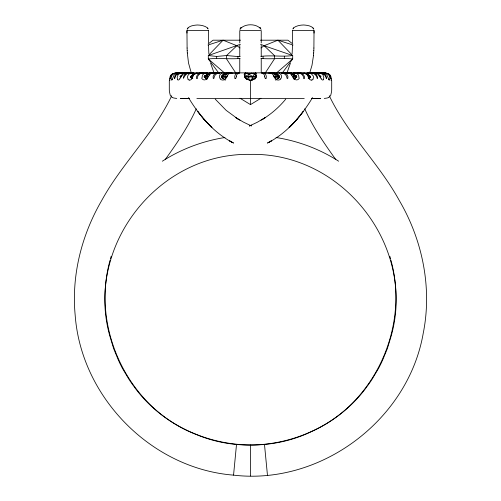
<?xml version="1.0" encoding="UTF-8"?>
<svg xmlns="http://www.w3.org/2000/svg" width="501" height="501" viewBox="0 0 501 501"><rect width="100%" height="100%" fill="white"/><g stroke="black" fill="none" stroke-linecap="round" stroke-linejoin="round"><path stroke-width="0.75" d="M172.732 73.829L173.753 73.44A13.289 13.239 -89.2 0 1 175.557 73.071L178.92 72.852L178.92 73.39M188.276 72.895L188.777 72.895M191.539 78.851L193.874 74.668L195.747 73.422A16.414 13.727 83 0 1 198.233 72.921L202.799 72.852L202.799 73.472M197.15 78.325C197.563 74.843 200.481 72.576 203.945 72.852L210.514 72.864L210.514 73.378M218.536 73.39L218.536 72.858L211.66 72.864L211.66 73.378M218.536 72.852C215.505 72.626 212.343 75.069 213.226 78.325A0.645 0.457 -76 0 0 213.914 78.331C214.322 72.701 220.747 71.893 225.243 72.864L225.243 73.885M237.9 73.885C237.017 70.71 233.591 76.296 234.988 78.319M239.766 45.366L239.766 56.713M256.644 75.188L251.602 73.115L245.152 73.102L255.848 73.108L251.602 73.115L244.832 76.44L244.826 77.06L245.703 76.572L244.832 76.44L244.144 74.223M245.703 76.929L246.617 76.885L245.703 76.572M247.081 79.527L247.081 78.613A4.271 2.699 0 0 0 248.095 79.565M253.331 73.115L254.802 74.236L256.274 77.073L247.575 76.929L247.575 76.572L248.559 76.446L256.274 76.453L256.443 74.95M249.554 76.935L249.554 76.578M250.5 98.497L250.5 80.204M251.577 76.935L251.577 76.578M252.109 80.68L252.579 76.453L254.802 74.236L255.059 73.115L256.249 73.559M253.556 76.935L253.556 76.578M255.416 76.935L255.416 76.578M261.459 73.39C262.418 71.837 265.054 75.018 264.66 76.703M274.379 73.378L274.379 72.864L269.287 72.958M264.929 73.096L264.603 73.102L274.993 73.108L277.448 74.236L278.976 77.066L274.842 76.891L276.496 76.453L278.976 76.453L279.715 76.891L278.976 77.066L275.613 80.166M275.7 76.935L275.7 76.578M275.757 73.885L275.757 72.864C280.234 71.919 286.678 72.683 287.092 78.325A0.645 0.457 76 0 0 287.787 78.338C289.077 75.188 284.361 71.693 282.464 73.39M277.222 76.935L277.222 76.578M278.475 76.935L278.475 76.578M279.389 76.935L279.389 76.578M281.086 73.39L281.086 72.852M289.34 73.378L289.34 72.864L282.464 72.852M290.486 73.378L290.486 72.864L297.055 72.852C300.5 72.607 303.437 74.831 303.85 78.325M288.138 73.102L291.695 73.115L294.137 74.236L295.64 76.44C296.542 76.459 297.375 76.847 296.304 77.066L293.674 76.935L294.363 76.453L296.786 76.578L295.703 75.563M294.97 76.935L294.97 76.578M295.947 76.935L295.947 76.578M296.06 76.929L296.06 76.572M294.081 79.133L296.304 77.066L296.304 76.453L294.137 74.236L291.338 73.108M296.561 76.935L296.561 76.578M296.617 76.929L296.617 76.572M297.055 73.39L297.055 72.852M298.201 73.472L298.201 72.858L302.767 72.933A16.414 13.727 -83 0 1 305.19 73.428L307.126 74.668L309.461 78.851M309.687 73.39C312.436 71.674 316.882 74.906 317.315 78.551C318.536 74.799 313.739 72.42 310.457 72.908M312.943 79.045C315.906 76.233 309.731 73.572 311.115 72.864M313.419 73.378L313.069 72.852L314.196 72.933M313.588 73.378L313.588 72.864L313.927 73.378M292.584 30.586L314.033 30.586L313.895 48.04M318.36 73.39L318.36 72.852L316.519 72.852L316.526 73.885M318.868 73.39L318.868 72.858L321.536 72.933M322.819 73.39L322.826 72.852L322.08 72.852L322.08 73.39M326.389 78.519C326.946 76.165 324.335 73.991 322.995 72.858L327.491 73.403M322.995 72.852L323.414 72.877L323.358 73.39M170.115 78.507L171.311 74.95L173.928 73.44A11.761 11.717 89.1 0 1 175.294 73.14C181.782 72.019 173.158 74.925 174.611 78.519M308.86 78.513L310.551 77.066L308.704 76.935L309.249 76.453C311.534 76.215 310.407 77.624 308.785 78.619M309.712 76.935L309.712 76.578M310.363 76.935L310.37 76.578M310.551 77.066L310.551 76.453L305.754 73.115L294.926 73.096M319.807 76.935L320.195 77.073L320.202 76.453L318.717 75.125M320.245 76.935L319.863 76.446M320.195 77.073L320.496 76.578L319.807 76.578M319.15 75.344L320.815 76.453C321.047 77.887 320.12 74.874 318.962 75.125M208.422 30.586L208.454 42.829M318.36 72.852C321.918 72.57 325.932 74.424 326.289 78.532M194.2 72.958L186.804 72.933M314.033 33.085L314.046 30.586M184.474 73.515L184.474 73.885M206.857 72.933L207.821 72.852L207.815 73.597M215.261 72.895L215.662 72.895M293.774 72.895L293.141 72.914L293.191 73.847M230.867 72.927L226.621 72.864L226.621 73.378M268.993 73.397L268.999 72.852L255.353 72.864M279.771 72.895L279.395 72.895M292.546 42.829L292.578 30.586M230.861 73.058L230.861 73.309M301.74 73.09L301.734 73.559M245.571 73.315L245.578 72.852L245.277 73.014A17.485 2.229 -87 0 0 244.964 73.39M194.194 73.641L194.188 74.054A2.136 2.01 -85.6 0 0 194.213 74.424M245.571 73.39L245.559 74.054A2.136 0.52 -89.2 0 0 245.565 74.298M263.088 73.346C264.628 71.712 267.365 76.346 266.012 78.319M286.747 73.39L286.754 72.852L287.649 72.933A16.433 12.024 -84.5 0 1 289.76 73.472M207.815 73.641L207.809 74.054A2.136 1.854 -87 0 0 207.827 74.424M224.448 73.553L224.461 72.858L223.628 72.933M224.448 73.641L224.442 74.054A2.136 1.66 -87.6 0 0 224.454 74.424M292.515 45.178L292.139 53.726M330.885 78.494L329.689 74.95L327.072 73.44A11.761 11.717 -89.1 0 0 325.706 73.14L325.024 73.033M313.808 50.538L313.902 48.008M182.038 75.125C181.237 75.57 179.17 77.085 180.805 77.073L181.193 76.935M313.682 53.006L313.808 50.495M320.815 76.453L320.496 76.578M309.937 72.169L311.998 65.299L313.507 55.448M244.557 74.95C244.313 81.049 254.596 81.964 256.28 76.484M313.501 55.542L313.682 52.937M329.771 79.045C330.128 76.622 328.706 73.804 326.22 73.409A16.408 16.101 44.5 0 0 323.289 73.021M171.73 95.729C153.525 133.93 121.937 163.564 101.665 200.569C81.657 234.988 71.367 275.362 75.175 315.179C81.162 397.299 151.315 468.66 233.547 475.136L236.522 444.374M236.34 76.703C235.94 75.018 238.589 71.837 239.541 73.39M236.284 76.997L235.808 78.319A0.676 0.551 -72.7 0 1 234.988 78.319M298.915 77.711L298.609 75.044L296.486 73.403M244.814 74.004L247.494 73.108L249.053 74.236L248.552 77.066L249.329 80.68M391.632 334.324C415.454 245.302 342.621 152.479 250.5 154.377C158.379 152.479 85.546 245.302 109.368 334.324M110.101 260.163C90.731 329.101 128.763 408.578 196.054 434.398C255.166 459.486 329.138 438.845 366.795 386.841M391.475 335.019L387.336 348.665L382.169 361.19M110.477 258.666L111.103 256.431M192.215 78.619L190.486 76.935M170.165 78.482L171.329 75.156A3.789 3.776 -89.1 0 1 172 74.417L172.588 73.998M323.552 79.045C324.423 76.716 322.926 73.797 320.508 73.409M290.373 63.27L286.998 72.864M251.339 80.68L252.579 77.066M192.722 75.707L193.236 74.236L195.246 73.115L206.074 73.096M172.444 78.851L174.123 74.95L176.628 73.403M170.171 76.34L169.394 80.06L170.027 80.091M196.267 108.798C188.157 126.985 176.79 143.443 165.217 159.55M170.415 75.776L170.716 75.244M240.154 28.77L239.929 29.308C244.363 23.29 256.656 23.24 261.071 29.302M381.881 361.841L378.668 368.216L371.723 379.846M291.789 75.344L292.352 74.236L291.695 73.115L284.668 73.096M292.916 28.983C293.743 26.102 301.928 24.342 305.929 25.194C308.666 25.582 311.873 26.215 313.538 28.651C314.208 30.116 313.532 28.425 313 27.943M179.834 78.851L181.763 74.95L184.124 73.403M174.73 78.507L175.801 75.494L177.072 74.092L179.853 73.133L184.481 72.852L183.316 72.933M312.511 97.651C301.464 115.931 287.054 133.028 267.747 142.885M255.015 79.039L256.274 77.073M265.449 72.651L274.423 58.961L274.423 55.536L264.127 45.716L260.539 44.263M201.659 78.081A5.379 3.864 -64.1 0 0 207.12 78.832L209.55 74.668L211.19 73.415M190.361 76.935L193.236 74.236L196.311 73.108L190.449 76.453L190.449 77.066L192.14 78.513M293.11 28.62L293.624 27.943M224.767 79.847L222.024 77.066L223.552 74.236L226.007 73.108L236.397 73.102L236.071 73.096M367.233 386.277L371.341 380.447M275.149 78.876L276.496 76.453L274.786 74.236L273.076 73.115M282.101 73.196L292.69 58.961L292.69 55.536L277.923 40.193L264.127 45.716L261.027 47.946M301.358 113.927L300.951 114.472L303.18 111.523L297.137 119.132L299.504 116.282M280.692 78.851C282.251 77.179 281.581 74.035 279.395 73.403M188 27.943C187.493 28.338 186.76 30.204 187.462 28.651C189.134 26.215 192.334 25.576 195.071 25.194C199.122 24.38 207.189 26.039 208.084 28.983M273.44 75.895L274.786 74.236L274.667 73.115L271.492 73.115L270.346 73.672M285.764 99.135C278.806 107.508 270.477 114.773 261.027 120.209M299.341 78.081A5.379 3.864 64.1 0 1 293.88 78.832L293.361 78.206L294.363 76.453L292.352 74.236L290.348 73.115M240.467 28.275L241.1 27.599L240.674 28.056M239.973 47.946L236.873 45.716L223.077 40.193L208.31 55.536L208.31 58.961L218.899 73.196M221.943 75.889L223.552 74.236L226.333 73.115L229.508 73.115L230.654 73.672M205.297 75.563C201.465 79.653 207.182 73.04 209.662 73.108L219.72 73.096L218.373 73.096M276.233 79.847L278.976 77.066M308.153 78.181L309.249 77.073L309.249 76.453L305.754 73.115L303.656 73.115L306.975 74.236L310.551 76.453M194.025 74.236L197.344 73.115L195.246 73.115L191.751 76.453L190.449 76.453M236.873 45.716L226.577 55.536L216.657 56.45L208.31 55.536L240.461 44.263M253.187 78.914L252.748 79.277M182.283 75.125L180.191 76.578L181.85 75.344M278.305 78.613L279.483 77.58M294.4 79.133L295.577 78.1M294.1 78.995L296.304 77.066M191.714 75.563L193.236 74.236M276.871 72.651L292.69 58.961C282.094 57.79 271.479 59.381 260.858 58.467M221.455 76.002L223.552 74.236M208.216 43.913L213.1 40.193L240.599 40.193M184.017 73.86L185.019 73.115L186.779 73.108M190.449 77.066L191.751 77.073L192.847 78.181M227.924 73.115L221.285 76.622L225.387 80.166M183.854 73.866L185.019 73.115L186.453 73.115L184.543 73.791M162.355 161.197C181.281 149.073 202.767 140.994 224.962 137.506M263.044 119.006L265.417 117.497L257.395 122.2L249.435 125.995M240.048 98.252L250.5 104.603L260.952 98.252M287.762 73.86L289.002 73.115L292.352 74.236L296.304 76.453M269.651 141.864L271.611 140.756L268.999 142.234M206.919 79.133L204.696 77.066L204.696 76.453L210.652 73.115M229.377 73.44L228.224 74.417L225.613 78.851A5.436 4.208 -70.5 0 1 220.227 78.964M267.365 143.079L269.419 142.002M244.688 73.941L246.323 73.102M328.744 97.47L330.685 95.503L331.562 91.727A40.919 40.919 0 0 0 331.7 89.76L331.7 81.531A43.249 43.249 0 0 0 331.618 80.204M177.266 73.954L178.932 73.115L183.078 73.108M251.339 125.15L249.529 125.951M183.886 73.954L185.733 73.115M177.354 73.954C178.331 73.547 181.65 72.106 182.132 73.39M221.617 73.397C219.382 74.06 218.774 77.173 220.308 78.851M209.662 73.108L206.863 74.236L205.36 76.44C202.561 76.54 205.892 77.636 206.9 78.995M172.682 73.678L173.377 73.44M328.412 97.614L327.397 97.945M177.886 73.791L179.652 73.115M204.696 77.066L208.084 76.891L204.696 76.453M204.527 73.403L202.391 75.044L202.085 77.711M229.508 73.115L226.214 74.236L224.504 76.453L225.851 78.876M180.279 76.578L181.137 76.446M213.238 73.86L211.998 73.115L208.648 74.236L206.637 76.453L207.608 78.181M190.518 73.403C188.019 73.866 186.798 76.916 188.057 79.045M208.003 45.021L223.077 40.193M178.005 73.44L179.233 73.152M180.523 73.403C178.024 73.81 176.602 76.709 177.448 79.045M173.509 73.403L178.005 72.852M222.024 77.066L227.066 76.935L227.066 76.578L222.024 76.453M192.296 76.935L191.751 77.073L191.751 76.453L192.929 76.622L192.296 76.935L192.296 76.578M320.721 76.578L320.245 76.578M320.496 76.935L320.815 77.066M326.902 98.058L325.218 98.315A26.215 26.215 0 0 1 324.26 98.396M189.146 98.234L188.476 98.315A36.085 36.085 0 0 1 186.278 98.465L182.827 98.528M262.674 72.908L263.094 72.864L263.1 73.885M273.784 72.921L274.379 72.864M289.534 72.952L290.486 72.864M260.858 56.375C271.473 55.041 282.101 57.051 292.69 55.536L264.127 45.716M233.547 475.136C320.959 485.488 408.115 420.013 423.207 333.403C432.319 288.094 422.562 240.217 399.335 200.569C379.063 163.564 347.475 133.93 329.27 95.729M193.117 72.933L194.2 72.852M288.789 72.908L289.34 72.864M285.338 72.895L285.739 72.895M245.647 72.864L231.243 72.933A16.395 10.126 85.4 0 0 229.477 73.522M275.757 72.864L274.93 72.952A21.637 15.374 89.9 0 0 274.26 73.058M235.551 72.651L226.577 58.961L226.577 55.536L237.919 56.557L240.142 56.375M177.711 72.933L178.92 72.852M179.464 72.933L182.132 72.852M240.142 58.467C229.521 59.381 218.906 57.79 208.31 58.961L224.129 72.651M190.562 72.902C186.41 72.094 184.236 76.997 183.46 78.256C182.727 73.985 189.009 71.85 191.313 73.39M313.338 72.902L313.927 72.864M312.912 72.895L313.588 72.864M312.223 72.895L312.724 72.895M309.424 72.889L309.75 72.864M308.704 76.578L308.071 76.891L308.704 76.935M202.799 72.852C199.63 72.632 195.853 74.68 196.58 78.325A0.658 0.382 -77.9 0 0 197.15 78.331M187.073 73.378C186.767 72.67 188.232 72.632 187.931 73.39M293.674 76.578L292.916 76.891L293.674 76.935M274.842 76.891L273.934 76.935L273.934 76.578L274.842 76.622M246.617 76.615L247.575 76.572M134.205 386.841C173.327 441.062 251.84 460.814 311.898 431.348C375.211 403.036 409.386 326.552 390.899 260.163M274.993 73.108L274.667 73.115L277.448 74.236L279.545 76.002M320.709 98.522L318.561 98.528M177.141 73.115L190.712 73.102M185.458 73.102L194.175 73.102M187.105 48.04L186.954 30.586L208.416 30.586M260.401 40.193L287.9 40.193L292.784 43.913M187.073 72.864L188.088 72.895M306.812 73.847L306.8 72.858L313.419 72.864M282.627 73.096L281.28 73.096L284.837 73.108M211.998 73.115L209.305 73.115L208.648 74.236L209.211 75.344M317.922 73.108L322.068 73.115L323.734 73.954M180.899 98.497L189.409 98.497M196.88 98.497L304.251 98.497M311.365 98.497L320.101 98.497M310.288 73.102L323.859 73.115M306.825 73.102L315.542 73.102M318.173 98.528L314.722 98.465A36.085 36.085 0 0 1 312.524 98.315L311.854 98.234M182.439 98.528L180.291 98.522M314.221 73.108L315.981 73.115L317.146 73.866M330.973 80.091L331.606 80.097L330.829 76.34M226.007 73.108L226.333 73.115L226.214 74.236L227.56 75.895M246.617 76.885L247.575 76.929M322.826 72.852L325.443 73.065A13.289 13.239 89.2 0 1 327.247 73.428L328.268 73.829M322.08 72.852L323.289 72.933M316.519 72.852L317.684 72.933M306.8 72.852L307.883 72.933M189.885 72.895L190.461 72.902L190.474 73.39M323.414 72.877L325.074 73.021M191.25 72.864L191.576 72.889M298.201 72.852C301.364 72.651 305.147 74.668 304.42 78.325A0.658 0.382 77.9 0 1 303.85 78.331M187.581 73.378L187.931 72.889M318.861 72.883L320.314 73.014M293.179 72.852L294.143 72.933M207.226 72.895L207.859 72.914M211.66 72.864L212.211 72.908M210.514 72.864L211.466 72.952M221.229 72.895L221.605 72.895M226.621 72.864L227.216 72.921M225.243 72.864L226.07 72.952A21.637 15.374 -89.9 0 1 226.74 73.058M268.999 72.852L269.757 72.933A16.395 10.126 -85.4 0 1 271.523 73.522M230.867 72.864L231.712 72.958M320.327 72.958L322.995 73.44M277.372 72.933L276.539 72.852L276.552 73.804M238.326 72.908L237.906 72.864L237.912 73.378M276.038 137.506C298.233 140.994 319.719 149.073 338.645 161.197M174.097 98.058L175.782 98.315A26.215 26.215 0 0 0 176.74 98.396M173.603 97.945L172.588 97.614M324.372 73.403L326.877 74.95L328.556 78.851M316.876 73.403L319.237 74.95L321.166 78.851M327.623 73.44L328.318 73.678M277.923 40.193L292.997 45.021M181.193 76.578L180.798 76.453L180.805 77.073M271.492 73.115L274.786 74.236L278.976 76.453M316.457 73.791L314.547 73.115L315.981 73.115L316.983 73.86M309.286 75.563L307.764 74.236L304.689 73.108L306.975 74.236M321.348 73.115L323.114 73.791M289.81 73.415L291.45 74.668L293.361 78.206M321.705 73.115L323.646 73.954M251.565 125.995L243.605 122.2L235.583 117.497L239.973 120.209M315.267 73.115L317.114 73.954M172.256 97.47L170.315 95.503L169.438 91.727A40.919 40.919 0 0 1 169.3 89.76L169.3 81.531A43.249 43.249 0 0 1 169.382 80.204M188.489 97.651C199.536 115.931 213.946 133.028 233.253 142.885M231.581 142.002L233.635 143.079M271.623 73.44L272.776 74.417L275.387 78.851A5.436 4.208 70.5 0 0 280.773 78.964M231.349 141.864L229.389 140.756L232.001 142.234M249.053 74.236L252.579 76.453M237.956 119.006L226.139 110.333L215.236 99.135M328.412 73.998L329 74.417A3.789 3.776 89.1 0 1 329.671 75.156L330.848 78.507M248.252 79.277L247.813 78.914M221.517 77.58L222.695 78.613M205.423 78.1L206.6 79.133M277.448 74.236L279.057 75.889M260.326 28.056L259.9 27.593L260.702 28.513M207.401 27.981L207.915 28.651M201.496 116.282L203.863 119.132L197.82 111.523L200.049 114.472L199.642 113.927M246.586 79.471L244.826 77.06L245.546 78.375M335.783 159.55C324.21 143.443 312.843 126.985 304.733 108.798M129.659 380.447L133.767 386.277M330.284 75.244L330.585 75.776M129.277 379.846L122.332 368.216L119.119 361.841M118.831 361.19L113.664 348.665L109.525 335.019M307.764 74.236L308.278 75.707M191.063 72.169L188.489 62.894L187.318 52.937M214.002 72.864L210.627 63.27M389.897 256.431L390.523 258.666M264.716 76.997L265.192 78.319A0.676 0.551 72.7 0 0 266.012 78.319M264.478 444.374L267.446 475.13M171.229 79.045C170.929 76.622 172.187 73.847 174.811 73.403A16.408 16.101 -44.5 0 1 177.711 73.021M208.861 53.726L208.485 45.178M187.192 50.495L187.318 53.006M187.098 48.008L187.192 50.538M276.558 73.885L276.558 74.054A2.136 1.66 87.6 0 1 276.546 74.424M232.007 73.397L232.001 72.889M270.139 73.346L270.133 72.895M214.253 73.39L214.246 72.889L213.351 72.933A16.433 12.024 84.5 0 0 211.24 73.472M199.273 73.885L199.26 72.889M293.191 73.966L293.191 74.054A2.136 1.854 87 0 1 293.173 74.424M255.429 73.39L255.441 74.054A2.136 0.52 89.2 0 1 255.435 74.298M255.429 73.315L255.422 72.858L255.748 73.033A17.485 2.229 87 0 1 256.036 73.39M180.661 73.39L180.654 72.852M186.954 30.586L186.967 33.085M253.919 79.527L253.919 78.613A4.271 2.699 0 0 1 252.905 79.565M225.3 76.578L225.3 76.935M223.778 76.578L223.778 76.935M222.525 76.578L222.525 76.935M221.611 76.578L221.611 76.935M219.914 73.39L219.914 72.852M207.326 76.578L207.326 76.935M206.03 76.578L206.03 76.935M205.053 76.578L205.053 76.935M204.94 76.572L204.94 76.929M204.439 76.578L204.439 76.935M204.383 76.572L204.383 76.929M203.945 73.39L203.945 72.852M191.288 76.578L191.288 76.935M190.63 76.578L190.637 76.935M187.412 73.378L187.412 72.864M182.64 73.39L182.64 72.852M180.755 76.578L180.755 76.935M180.504 76.578L180.504 76.935M180.185 76.453L180.185 77.066M178.181 73.39L178.174 72.852M177.642 73.39L177.636 72.852M284.343 56.45L284.343 58.285M263.081 56.557L263.081 58.36M261.234 42.948L261.234 30.586L239.766 30.586L239.766 42.948M261.234 45.366L261.234 56.713M261.234 58.824L261.234 72.576M250.5 98.515L250.5 104.603M250.5 445.038L250.5 475.944M239.766 58.824L239.766 72.576M237.919 56.557L237.919 58.36M216.657 56.45L216.657 58.285M246.31 78.638A5.774 3.181 9 0 1 246.148 77.849M244.933 76.215A4.778 0.689 -88.8 0 1 245.033 75.256M172.169 79.152A5.674 1.14 -78.9 0 1 171.048 79.74M172.407 79.371A5.436 0.833 -80.4 0 1 172.125 79.903M176.615 73.353A16.414 15.969 73.3 0 1 179.464 72.902M180.535 73.465A16.42 15.475 -65.4 0 1 183.316 73.027M179.821 78.751A5.643 2.067 -78.2 0 1 177.335 79.34M184.117 73.384A16.395 15.074 80.2 0 1 186.804 72.908M190.53 73.49A16.395 14.329 -73.5 0 1 193.117 73.033M189.61 80.028A5.649 2.943 -77.2 0 1 187.956 79.252M189.597 80.097A5.749 2.868 -82.1 0 0 189.935 80.06A5.617 2.799 -81.9 0 0 191.582 79.014M204.54 73.509A16.427 12.807 -77.8 0 1 206.857 73.033M221.63 73.528A16.502 11.085 -80.2 0 1 223.628 73.033M170.284 76.346A4.089 2.204 -59.2 0 1 170.522 75.801M170.791 75.294A3.576 3.169 -52.7 0 1 171.004 75.006A4.334 4.233 -52.4 0 1 172.701 73.735M236.491 76.371A5.204 0.369 -78 0 1 236.422 76.747M191.902 75.601A2.148 1.941 89.9 0 1 191.62 75.219M204.608 76.334A6.369 5.167 77.9 0 1 204.195 76.058M205.51 76.215A6.369 5.004 85.4 0 1 204.765 75.57M254.852 77.849A5.774 3.181 -9 0 1 254.69 78.638M255.967 75.256A4.778 0.689 88.8 0 1 256.067 76.215M329.952 79.74A5.674 1.14 78.9 0 1 328.831 79.152M328.875 79.903A5.436 0.833 80.4 0 1 328.593 79.371M321.536 72.902A16.414 15.969 -73.3 0 1 324.385 73.353M317.684 73.027A16.42 15.475 65.4 0 1 320.465 73.465M323.665 79.34A5.643 2.067 78.2 0 1 321.179 78.751M314.196 72.908A16.395 15.074 -80.2 0 1 316.882 73.384M307.883 73.033A16.395 14.329 73.5 0 1 310.47 73.49M313.044 79.252A5.649 2.943 77.2 0 1 311.39 80.028M311.403 80.097A5.749 2.868 82.1 0 1 311.065 80.06A5.617 2.799 81.9 0 1 309.418 79.014M294.143 73.033A16.427 12.807 77.8 0 1 296.46 73.509M277.372 73.033A16.502 11.085 80.2 0 1 279.37 73.528M330.478 75.801A4.089 2.204 59.2 0 1 330.716 76.346M330.209 75.294A3.576 3.169 52.7 0 0 329.996 75.006A4.334 4.233 52.4 0 0 328.299 73.735M264.578 76.747A5.204 0.369 78 0 1 264.509 76.371M309.38 75.219A2.148 1.941 -89.9 0 1 309.098 75.601M306.812 74.054A2.136 2.01 85.6 0 1 306.787 74.424M296.805 76.058A6.369 5.167 -77.9 0 1 296.392 76.334M296.235 75.57A6.369 5.004 -85.4 0 1 295.49 76.215M297.6 118.574L295.177 121.367L297.6 118.574M295.665 120.81L293.173 123.534L295.665 120.81M293.692 122.97L291.131 125.626L293.692 122.97M289.616 127.091L289.046 127.655L291.676 125.068L289.616 127.091M211.384 127.091L203.4 118.574L211.954 127.655L211.384 127.091"/></g></svg>
